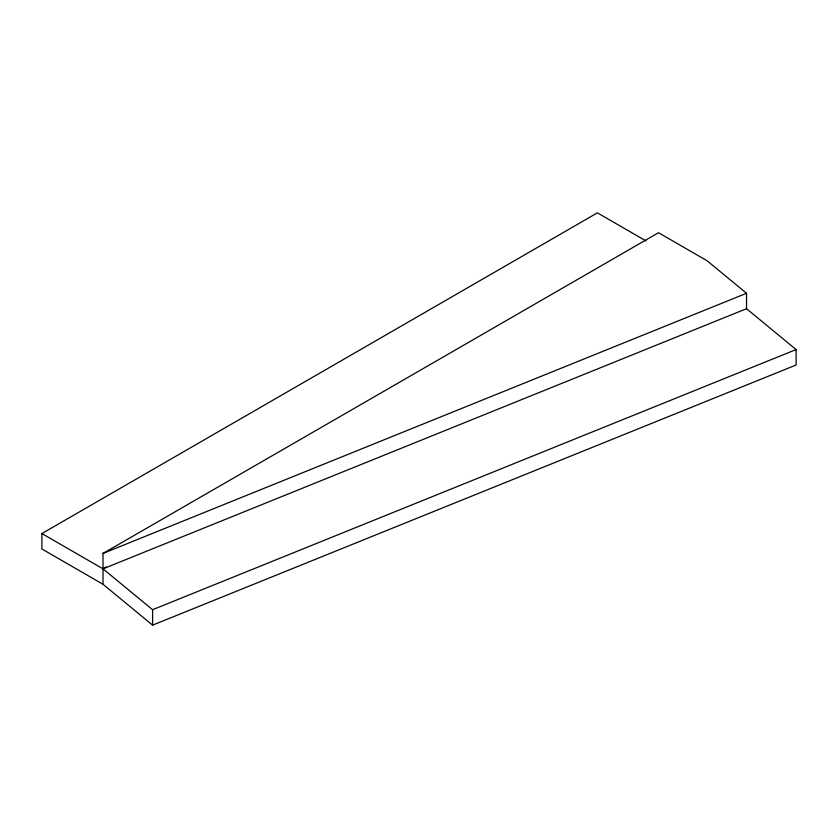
<?xml version="1.0" encoding="UTF-8"?>
<svg xmlns="http://www.w3.org/2000/svg" width="838" height="838" viewBox="0 0 838 838"><rect width="100%" height="100%" fill="white"/><g stroke="black" fill="none" stroke-linecap="round" stroke-linejoin="round"><path stroke-width="1.26" d="M103.011 584.275L103.011 553.426L658.511 232.713L707.104 260.775L746.532 293.279L746.532 308.698L796.1 349.572L796.1 365.001L152.589 625.148L103.011 584.275L41.9 548.984L41.9 533.565L597.389 212.852L646.056 240.946M106.416 566.886L103.011 568.845L41.9 533.565M103.011 553.426L746.532 293.279M746.532 308.698L103.011 568.845L152.589 609.718L152.589 625.148M152.589 609.718L796.1 349.572"/></g></svg>
